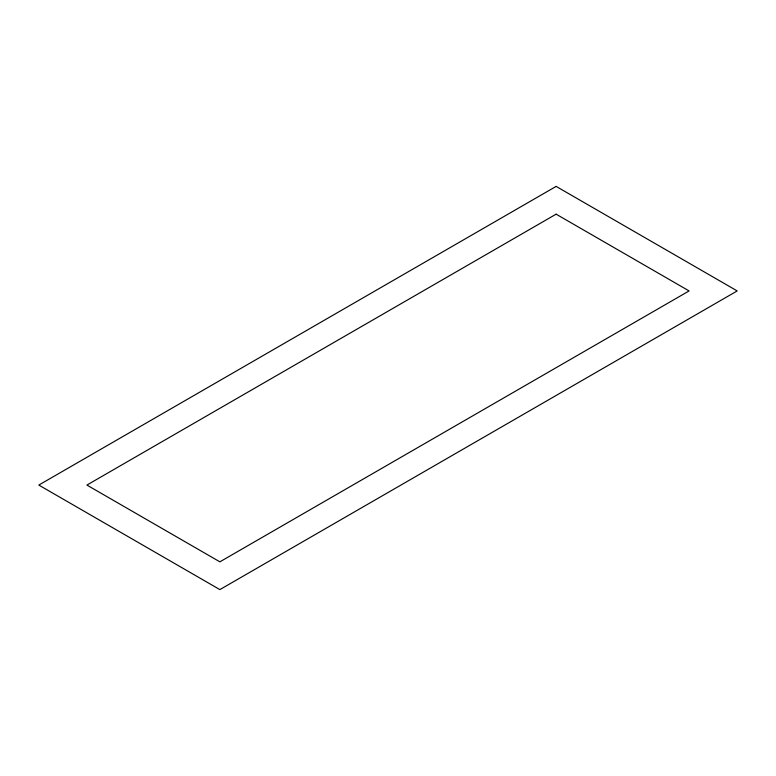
<?xml version="1.0" encoding="UTF-8"?>
<svg xmlns="http://www.w3.org/2000/svg" width="776" height="776" viewBox="0 0 776 776"><rect width="100%" height="100%" fill="white"/><g stroke="black" fill="none" stroke-linecap="round" stroke-linejoin="round"><path stroke-width="1.16" d="M556.13 186.395L38.8 485.068L219.87 589.605L737.2 290.932L556.13 186.395M556.13 214.166L86.912 485.068L219.87 561.834L689.088 290.932L556.13 214.166"/></g></svg>
